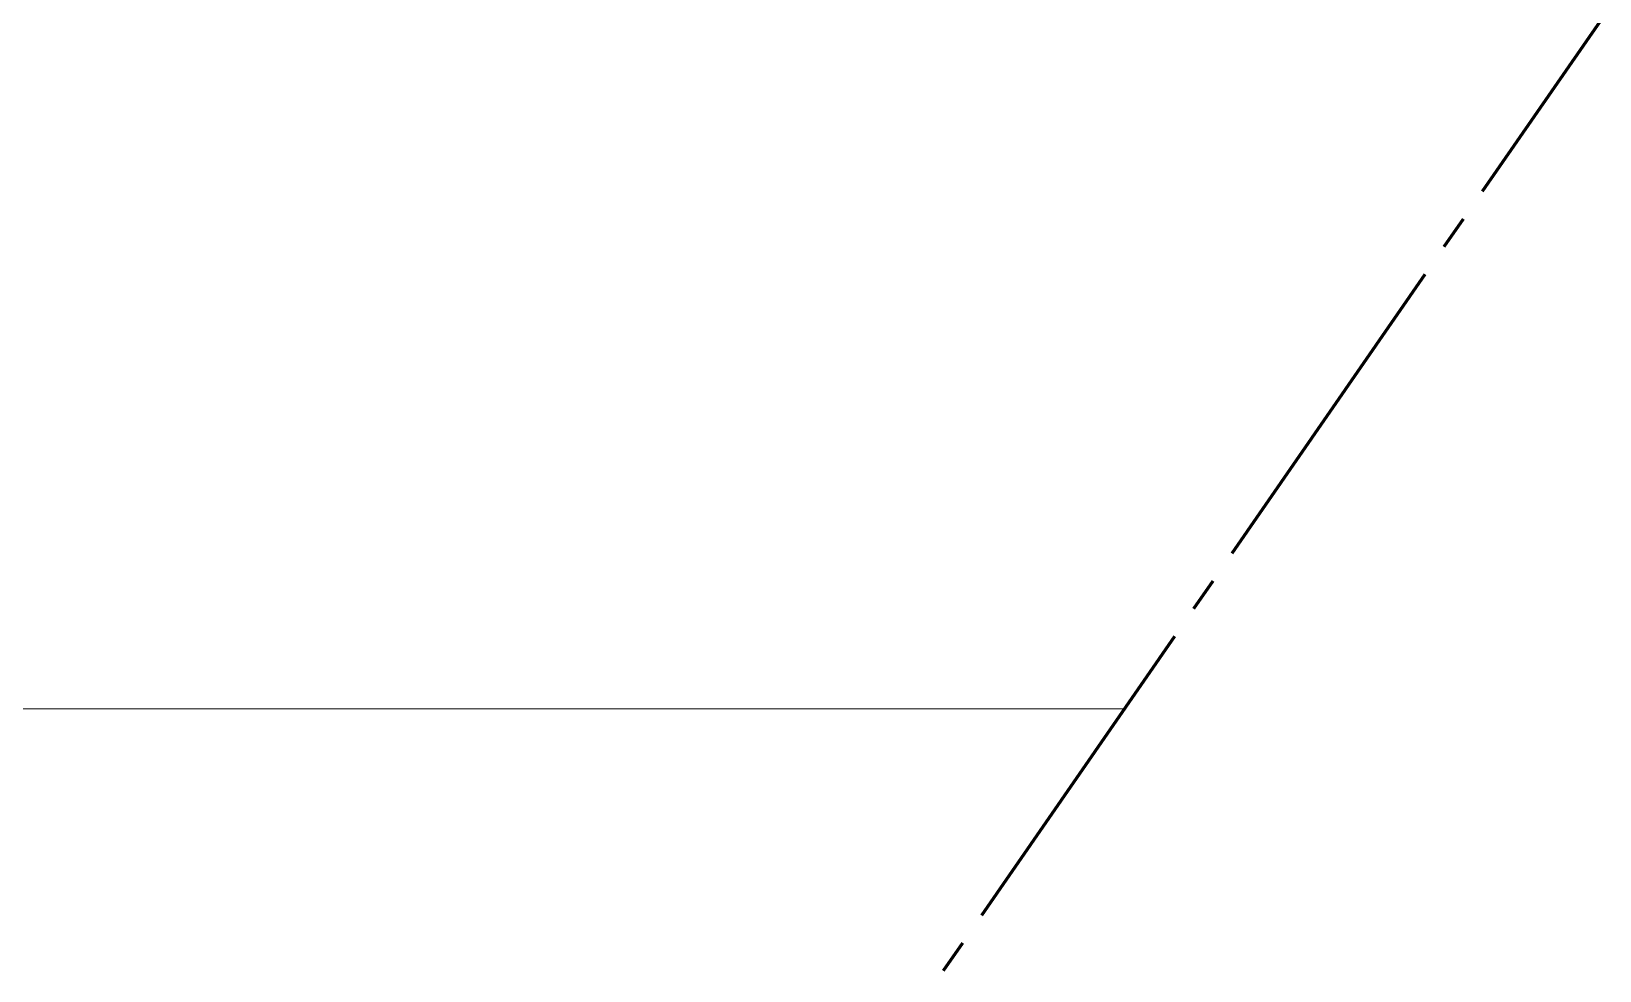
# Model space of a CAD drawing. Header units: millimetres. Extents: x 0.6 to 28.7, y 3.6 to 37.8.
# Drawn here: x 12.6 to 18.74, y 7.78 to 11.46 of the extents above; entities that cross this region are included whole.
import ezdxf

# ---------------------------------------------------------------- set-up
doc = ezdxf.new("R2010")
doc.units = ezdxf.units.MM
doc.layers.add('PDF_0', color=7, linetype='Continuous')
doc.layers.add('PDF_BOUNDARY-NODE', color=3, linetype='Continuous')

msp = doc.modelspace()

# ---------------------------------------------------------------- linework, layer by layer
at = {"layer": 'PDF_0', "lineweight": 9}
msp.add_lwpolyline([(6.1822, 8.8055), (16.8779, 8.8055), (6.1822, 8.8055), (16.8779, 8.8055)], close=True, dxfattribs=at)
msp.add_lwpolyline([(6.1822, 8.8055), (16.8779, 8.8055), (6.1822, 8.8055), (16.8779, 8.8055)], close=True, dxfattribs=at)
at = {"layer": 'PDF_BOUNDARY-NODE', "lineweight": 60}
for points in [[(18.2789, 10.8321), (18.9461, 11.7953), (19.6466, 12.8669)], [(18.1288, 10.6152), (18.2039, 10.7236)], [(17.299, 9.4143), (18.0538, 10.5068)], [(17.1489, 9.1975), (17.224, 9.3059)], [(16.3191, 7.9966), (17.0738, 9.0891)], [(16.169, 7.7797), (16.244, 7.8882)]]:
    msp.add_lwpolyline(points, dxfattribs=at)

doc.saveas('drawing.dxf')
